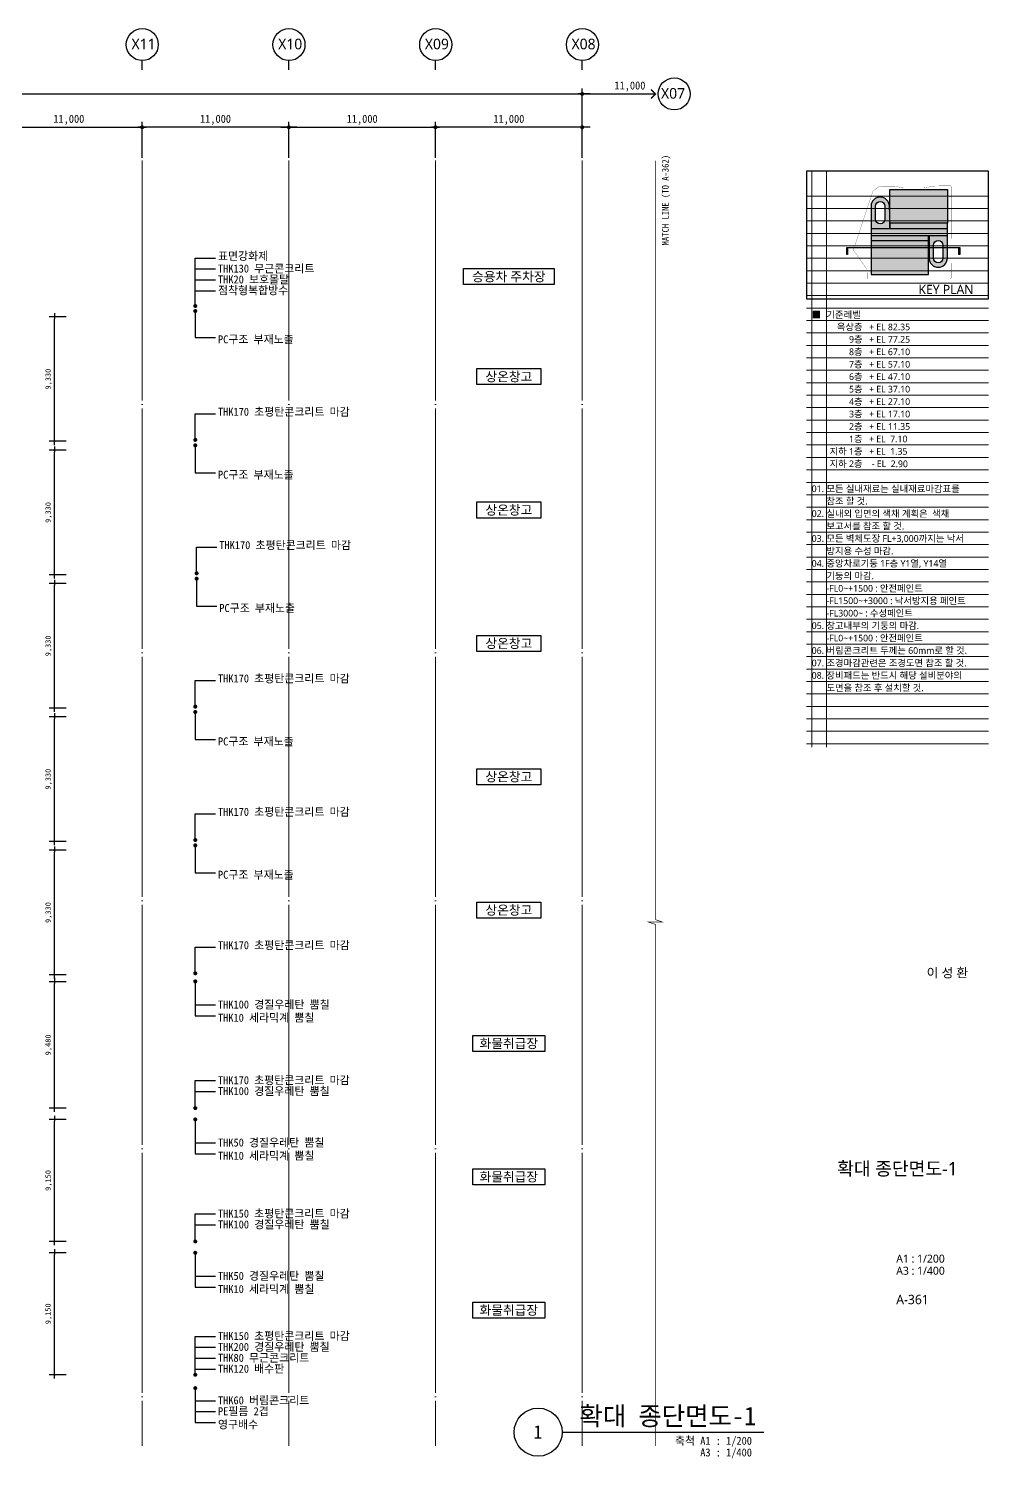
# Model space of a CAD drawing. Header units: inches. Extents: x -1307703 to -645498, y 230939 to 338158.
# Drawn here: x -1221480 to -1149498, y 230939 to 338158 of the extents above; entities that cross this region are included whole.
import ezdxf
from ezdxf.enums import TextEntityAlignment as Align

# ---------------------------------------------------------------- set-up
doc = ezdxf.new("R2010")
doc.units = ezdxf.units.IN
doc.header["$MEASUREMENT"] = 0
for name, pattern in [('CEN', [62, 60, -1, 0, -1]), ('DASHDOTX2', [2, 1, -0.5, 0, -0.5]), ('PHANTOM', [63.5, 31.75, -6.35, 6.35, -6.35, 6.35, -6.35])]:
    doc.linetypes.add(name, pattern=pattern)
doc.layers.get('0').update_dxf_attribs({"linetype": 'CONTINUOUS'})
for name, color, linetype, lineweight in [('A-BOND-LIN1', 4, 'DASHDOTX2', 25), ('A-BORD-TEXT', 3, 'CONTINUOUS', 25), ('A-CNTL', 1, 'CEN', 15), ('A-DIMS', 7, 'CONTINUOUS', 25), ('A-MKXS-LEAD', 7, 'CONTINUOUS', 25), ('A-MKXS-TEXT1', 3, 'CONTINUOUS', 25), ('A-MKXX-NAME', 3, 'CONTINUOUS', 25), ('A-MKXX-SYMB', 7, 'CONTINUOUS', 25), ('A-XXXX-SYMB', 7, 'CONTINUOUS', 25), ('A-XXXX-TXT1', 3, 'CONTINUOUS', 25), ('A-XXXX-TXT2', 3, 'CONTINUOUS', 25)]:
    doc.layers.add(name, color=color, linetype=linetype, lineweight=lineweight)
doc.layers.add('A-XXXX-NPLT', color=144, linetype='CONTINUOUS', lineweight=15, plot=False)
for name, color, linetype in [('AA-MARK', 1, 'CONTINUOUS'), ('AA-TEX-3', 3, 'CONTINUOUS'), ('색상', 7, 'CONTINUOUS')]:
    doc.layers.add(name, color=color, linetype=linetype)
doc.styles.add('HY울릉도L', font='')
doc.styles.add('돋움', font='')
doc.styles.add('돋움체', font='')
doc.styles.add('맑은 고딕', font='malgun.ttf')
doc.styles.add('맑은고딕', font='malgun.ttf')
doc.styles.get('HY울릉도L').set_extended_font_data('HYwulM')
doc.styles.get('돋움').set_extended_font_data('DotumChe')
doc.styles.get('돋움체').set_extended_font_data('DotumChe')
doc.dimstyles.new('CDIM', dxfattribs={"dimtxt": 3, "dimasz": 1.5, "dimexe": 2, "dimexo": 1, "dimgap": 1, "dimtad": 1, "dimdec": 0, "dimrnd": 0.5, "dimzin": 0, "dimdsep": 32, "dimlunit": 6, "dimtxsty": 'HY울릉도L', "dimblk1": '_CIDOT', "dimblk2": '_CIDOT', "dimsah": 1, "dimcen": 5.5, "dimclrd": 2, "dimclre": 2, "dimclrt": 7, "dimadec": 0, "dimazin": 0, "dimtfac": 1, "dimtdec": 0, "dimtix": 1, "dimtmove": 2, "dimatfit": 1, "dimldrblk": '_CIDOT', "dimfxl": 1, "dimtolj": 1, "dimtzin": 0, "dimlwd": -1, "dimarcsym": 0})

# ---------------------------------------------------------------- blocks, each defined once
blk = doc.blocks.new('_CIDOT')
at = {"color": 0, "linetype": 'ByBlock'}
blk.add_line((2, 0), (-1, 0), dxfattribs=at)
at = {"color": 0, "linetype": 'ByBlock', "const_width": 0.5}
blk.add_lwpolyline([(-0.25, 0, 1), (0.25, 0, 1)], format="xyb", close=True, dxfattribs=at)
blk = doc.blocks.new('*D6')
at = {"layer": 'A-DIMS', "lineweight": -2, "transparency": 16777216}
for p, q in [((-1212963, 328458), (-1212963, 331158)), ((-1201963, 328458), (-1201963, 331158))]:
    blk.add_line(p, q, dxfattribs=at)
at = {"layer": 'A-DIMS', "transparency": 16777216}
blk.add_line((-1202263, 330758), (-1212663, 330758), dxfattribs=at)
at = {"layer": 'A-DIMS', "transparency": 16777216, "xscale": 300, "yscale": 300, "zscale": 300, "rotation": 180}
blk.add_blockref('_CIDOT', (-1212963, 330758), dxfattribs=at)
at = {"layer": 'A-DIMS', "transparency": 16777216, "xscale": 300, "yscale": 300, "zscale": 300}
blk.add_blockref('_CIDOT', (-1201963, 330758), dxfattribs=at)
at = {"layer": 'A-DIMS', "color": 3, "transparency": 16777216, "insert": (-1207463, 331315), "char_height": 600, "attachment_point": 5, "style": '돋움체'}
blk.add_mtext('\\A1;11,000', dxfattribs=at)
blk = doc.blocks.new('*D7')
at = {"layer": 'A-DIMS', "lineweight": -2, "transparency": 16777216}
for p, q in [((-1223963, 328458), (-1223963, 331158)), ((-1212963, 328458), (-1212963, 331158))]:
    blk.add_line(p, q, dxfattribs=at)
at = {"layer": 'A-DIMS', "transparency": 16777216}
blk.add_line((-1223663, 330758), (-1213263, 330758), dxfattribs=at)
at = {"layer": 'A-DIMS', "transparency": 16777216, "xscale": 300, "yscale": 300, "zscale": 300, "rotation": 180}
blk.add_blockref('_CIDOT', (-1223963, 330758), dxfattribs=at)
at = {"layer": 'A-DIMS', "transparency": 16777216, "xscale": 300, "yscale": 300, "zscale": 300}
blk.add_blockref('_CIDOT', (-1212963, 330758), dxfattribs=at)
at = {"layer": 'A-DIMS', "color": 3, "transparency": 16777216, "insert": (-1218463, 331315), "char_height": 600, "attachment_point": 5, "style": '돋움체'}
blk.add_mtext('\\A1;11,000', dxfattribs=at)
blk = doc.blocks.new('*D41')
at = {"layer": 'A-DIMS', "lineweight": -2, "transparency": 16777216}
for p, q in [((-1278963, 328458), (-1278963, 333658)), ((-1179963, 328458), (-1179963, 333658))]:
    blk.add_line(p, q, dxfattribs=at)
at = {"layer": 'A-DIMS', "transparency": 16777216}
blk.add_line((-1278663, 333258), (-1180263, 333258), dxfattribs=at)
at = {"layer": 'A-DIMS', "transparency": 16777216, "xscale": 300, "yscale": 300, "zscale": 300, "rotation": 180}
blk.add_blockref('_CIDOT', (-1278963, 333258), dxfattribs=at)
at = {"layer": 'A-DIMS', "transparency": 16777216, "xscale": 300, "yscale": 300, "zscale": 300}
blk.add_blockref('_CIDOT', (-1179963, 333258), dxfattribs=at)
at = {"layer": 'A-DIMS', "color": 3, "transparency": 16777216, "insert": (-1229463, 333815), "char_height": 600, "attachment_point": 5, "style": '돋움체'}
blk.add_mtext('\\A1;99,000', dxfattribs=at)
blk = doc.blocks.new('*D47')
at = {"layer": 'A-DIMS', "lineweight": -2, "transparency": 16777216}
for p, q in [((-1201963, 328458), (-1201963, 331158)), ((-1190963, 328458), (-1190963, 331158))]:
    blk.add_line(p, q, dxfattribs=at)
at = {"layer": 'A-DIMS', "transparency": 16777216}
blk.add_line((-1201663, 330758), (-1191263, 330758), dxfattribs=at)
at = {"layer": 'A-DIMS', "transparency": 16777216, "xscale": 300, "yscale": 300, "zscale": 300, "rotation": 180}
blk.add_blockref('_CIDOT', (-1201963, 330758), dxfattribs=at)
at = {"layer": 'A-DIMS', "transparency": 16777216, "xscale": 300, "yscale": 300, "zscale": 300}
blk.add_blockref('_CIDOT', (-1190963, 330758), dxfattribs=at)
at = {"layer": 'A-DIMS', "color": 3, "transparency": 16777216, "insert": (-1196463, 331315), "char_height": 600, "attachment_point": 5, "style": '돋움체'}
blk.add_mtext('\\A1;11,000', dxfattribs=at)
blk = doc.blocks.new('*D66')
at = {"layer": 'A-DIMS', "lineweight": -2, "transparency": 16777216}
for p, q in [((-1190963, 328458), (-1190963, 331158)), ((-1179963, 328458), (-1179963, 331158))]:
    blk.add_line(p, q, dxfattribs=at)
at = {"layer": 'A-DIMS', "transparency": 16777216}
blk.add_line((-1180263, 330758), (-1190663, 330758), dxfattribs=at)
at = {"layer": 'A-DIMS', "transparency": 16777216, "xscale": 300, "yscale": 300, "zscale": 300, "rotation": 180}
blk.add_blockref('_CIDOT', (-1190963, 330758), dxfattribs=at)
at = {"layer": 'A-DIMS', "transparency": 16777216, "xscale": 300, "yscale": 300, "zscale": 300}
blk.add_blockref('_CIDOT', (-1179963, 330758), dxfattribs=at)
at = {"layer": 'A-DIMS', "color": 3, "transparency": 16777216, "insert": (-1185463, 331315), "char_height": 600, "attachment_point": 5, "style": '돋움체'}
blk.add_mtext('\\A1;11,000', dxfattribs=at)
blk = doc.blocks.new('*D166')
at = {"layer": 'A-DIMS', "lineweight": -2, "transparency": 16777216}
for p, q in [((-1218663, 316538), (-1219933, 316538)), ((-1218663, 307208), (-1219933, 307208))]:
    blk.add_line(p, q, dxfattribs=at)
at = {"layer": 'A-DIMS', "transparency": 16777216}
blk.add_line((-1219533, 307348), (-1219533, 316398), dxfattribs=at)
at = {"layer": 'A-DIMS', "transparency": 16777216, "xscale": 140, "yscale": 140, "zscale": 140}
for p, rotation in [((-1219533, 316538), 90), ((-1219533, 307208), 270)]:
    blk.add_blockref('_CIDOT', p, dxfattribs=dict(at, rotation=rotation))
at = {"layer": 'A-DIMS', "color": 3, "transparency": 16777216, "insert": (-1219972, 311873), "char_height": 400, "attachment_point": 5, "rotation": 90, "style": '돋움체'}
blk.add_mtext('\\A1;9,330', dxfattribs=at)
blk = doc.blocks.new('*D167')
at = {"layer": 'A-DIMS', "lineweight": -2, "transparency": 16777216}
for p, q in [((-1218663, 306538), (-1219933, 306538)), ((-1218663, 297208), (-1219933, 297208))]:
    blk.add_line(p, q, dxfattribs=at)
at = {"layer": 'A-DIMS', "transparency": 16777216}
blk.add_line((-1219533, 297348), (-1219533, 306398), dxfattribs=at)
at = {"layer": 'A-DIMS', "transparency": 16777216, "xscale": 140, "yscale": 140, "zscale": 140}
for p, rotation in [((-1219533, 306538), 90), ((-1219533, 297208), 270)]:
    blk.add_blockref('_CIDOT', p, dxfattribs=dict(at, rotation=rotation))
at = {"layer": 'A-DIMS', "color": 3, "transparency": 16777216, "insert": (-1219972, 301873), "char_height": 400, "attachment_point": 5, "rotation": 90, "style": '돋움체'}
blk.add_mtext('\\A1;9,330', dxfattribs=at)
blk = doc.blocks.new('*D168')
at = {"layer": 'A-DIMS', "lineweight": -2, "transparency": 16777216}
for p, q in [((-1218663, 296538), (-1219933, 296538)), ((-1218663, 287208), (-1219933, 287208))]:
    blk.add_line(p, q, dxfattribs=at)
at = {"layer": 'A-DIMS', "transparency": 16777216}
blk.add_line((-1219533, 287348), (-1219533, 296398), dxfattribs=at)
at = {"layer": 'A-DIMS', "transparency": 16777216, "xscale": 140, "yscale": 140, "zscale": 140}
for p, rotation in [((-1219533, 296538), 90), ((-1219533, 287208), 270)]:
    blk.add_blockref('_CIDOT', p, dxfattribs=dict(at, rotation=rotation))
at = {"layer": 'A-DIMS', "color": 3, "transparency": 16777216, "insert": (-1219972, 291873), "char_height": 400, "attachment_point": 5, "rotation": 90, "style": '돋움체'}
blk.add_mtext('\\A1;9,330', dxfattribs=at)
blk = doc.blocks.new('*D169')
at = {"layer": 'A-DIMS', "lineweight": -2, "transparency": 16777216}
for p, q in [((-1218663, 286538), (-1219933, 286538)), ((-1218663, 277208), (-1219933, 277208))]:
    blk.add_line(p, q, dxfattribs=at)
at = {"layer": 'A-DIMS', "transparency": 16777216}
blk.add_line((-1219533, 277348), (-1219533, 286398), dxfattribs=at)
at = {"layer": 'A-DIMS', "transparency": 16777216, "xscale": 140, "yscale": 140, "zscale": 140}
for p, rotation in [((-1219533, 286538), 90), ((-1219533, 277208), 270)]:
    blk.add_blockref('_CIDOT', p, dxfattribs=dict(at, rotation=rotation))
at = {"layer": 'A-DIMS', "color": 3, "transparency": 16777216, "insert": (-1219972, 281873), "char_height": 400, "attachment_point": 5, "rotation": 90, "style": '돋움체'}
blk.add_mtext('\\A1;9,330', dxfattribs=at)
blk = doc.blocks.new('*D170')
at = {"layer": 'A-DIMS', "lineweight": -2, "transparency": 16777216}
for p, q in [((-1218663, 276538), (-1219933, 276538)), ((-1218663, 267208), (-1219933, 267208))]:
    blk.add_line(p, q, dxfattribs=at)
at = {"layer": 'A-DIMS', "transparency": 16777216}
blk.add_line((-1219533, 267348), (-1219533, 276398), dxfattribs=at)
at = {"layer": 'A-DIMS', "transparency": 16777216, "xscale": 140, "yscale": 140, "zscale": 140}
for p, rotation in [((-1219533, 276538), 90), ((-1219533, 267208), 270)]:
    blk.add_blockref('_CIDOT', p, dxfattribs=dict(at, rotation=rotation))
at = {"layer": 'A-DIMS', "color": 3, "transparency": 16777216, "insert": (-1219972, 271873), "char_height": 400, "attachment_point": 5, "rotation": 90, "style": '돋움체'}
blk.add_mtext('\\A1;9,330', dxfattribs=at)
blk = doc.blocks.new('*D171')
at = {"layer": 'A-DIMS', "lineweight": -2, "transparency": 16777216}
for p, q in [((-1218663, 266688), (-1219933, 266688)), ((-1218663, 257208), (-1219933, 257208))]:
    blk.add_line(p, q, dxfattribs=at)
at = {"layer": 'A-DIMS', "transparency": 16777216}
blk.add_line((-1219533, 257348), (-1219533, 266548), dxfattribs=at)
at = {"layer": 'A-DIMS', "transparency": 16777216, "xscale": 140, "yscale": 140, "zscale": 140}
for p, rotation in [((-1219533, 266688), 90), ((-1219533, 257208), 270)]:
    blk.add_blockref('_CIDOT', p, dxfattribs=dict(at, rotation=rotation))
at = {"layer": 'A-DIMS', "color": 3, "transparency": 16777216, "insert": (-1219972, 261948), "char_height": 400, "attachment_point": 5, "rotation": 90, "style": '돋움체'}
blk.add_mtext('\\A1;9,480', dxfattribs=at)
blk = doc.blocks.new('*D172')
at = {"layer": 'A-DIMS', "lineweight": -2, "transparency": 16777216}
for p, q in [((-1218663, 256358), (-1219933, 256358)), ((-1218663, 247208), (-1219933, 247208))]:
    blk.add_line(p, q, dxfattribs=at)
at = {"layer": 'A-DIMS', "transparency": 16777216}
blk.add_line((-1219533, 247348), (-1219533, 256218), dxfattribs=at)
at = {"layer": 'A-DIMS', "transparency": 16777216, "xscale": 140, "yscale": 140, "zscale": 140}
for p, rotation in [((-1219533, 256358), 90), ((-1219533, 247208), 270)]:
    blk.add_blockref('_CIDOT', p, dxfattribs=dict(at, rotation=rotation))
at = {"layer": 'A-DIMS', "color": 3, "transparency": 16777216, "insert": (-1219972, 251783), "char_height": 400, "attachment_point": 5, "rotation": 90, "style": '돋움체'}
blk.add_mtext('\\A1;9,150', dxfattribs=at)
blk = doc.blocks.new('*D173')
at = {"layer": 'A-DIMS', "lineweight": -2, "transparency": 16777216}
for p, q in [((-1218663, 246358), (-1219933, 246358)), ((-1218663, 237208), (-1219933, 237208))]:
    blk.add_line(p, q, dxfattribs=at)
at = {"layer": 'A-DIMS', "transparency": 16777216}
blk.add_line((-1219533, 237348), (-1219533, 246218), dxfattribs=at)
at = {"layer": 'A-DIMS', "transparency": 16777216, "xscale": 140, "yscale": 140, "zscale": 140}
for p, rotation in [((-1219533, 246358), 90), ((-1219533, 237208), 270)]:
    blk.add_blockref('_CIDOT', p, dxfattribs=dict(at, rotation=rotation))
at = {"layer": 'A-DIMS', "color": 3, "transparency": 16777216, "insert": (-1219972, 241783), "char_height": 400, "attachment_point": 5, "rotation": 90, "style": '돋움체'}
blk.add_mtext('\\A1;9,150', dxfattribs=at)
blk = doc.blocks.new('NOTE(220317)')
at = {"layer": 'A-XXXX-NPLT'}
for p, q in [((1010650, 179733), (1010650, 175413)), ((1010760, 179733), (1010760, 175413)), ((1010610, 179546), (1011975, 179546)), ((1010610, 179453), (1011975, 179453)), ((1010610, 179359), (1011975, 179359)), ((1010610, 179266), (1011975, 179266)), ((1010610, 179173), (1011975, 179173)), ((1010610, 179079), (1011975, 179079)), ((1010610, 178986), (1011975, 178986)), ((1010610, 178893), (1011975, 178893)), ((1010610, 178799), (1011975, 178799)), ((1010610, 178706), (1011975, 178706)), ((1010610, 178613), (1011975, 178613)), ((1010610, 178519), (1011975, 178519)), ((1010610, 178426), (1011975, 178426)), ((1010610, 178333), (1011975, 178333)), ((1010610, 178239), (1011975, 178239)), ((1010610, 178146), (1011975, 178146)), ((1010610, 178053), (1011975, 178053)), ((1010610, 177959), (1011975, 177959)), ((1010610, 177866), (1011975, 177866)), ((1010610, 177773), (1011975, 177773)), ((1010610, 177679), (1011975, 177679)), ((1010610, 177586), (1011975, 177586)), ((1010610, 177493), (1011975, 177493)), ((1010610, 177399), (1011975, 177399)), ((1010610, 177306), (1011975, 177306)), ((1010610, 177213), (1011975, 177213)), ((1010610, 177119), (1011975, 177119)), ((1010610, 177026), (1011975, 177026)), ((1010610, 176933), (1011975, 176933)), ((1010610, 176839), (1011975, 176839)), ((1010610, 176746), (1011975, 176746)), ((1010610, 176653), (1011975, 176653)), ((1010610, 176559), (1011975, 176559)), ((1010610, 176466), (1011975, 176466)), ((1010610, 176373), (1011975, 176373)), ((1010610, 176279), (1011975, 176279)), ((1010610, 176186), (1011975, 176186)), ((1010610, 176093), (1011975, 176093)), ((1010610, 175999), (1011975, 175999)), ((1010610, 175906), (1011975, 175906)), ((1010610, 175813), (1011975, 175813)), ((1010610, 175719), (1011975, 175719)), ((1010610, 175626), (1011975, 175626)), ((1010610, 175533), (1011975, 175533)), ((1010610, 175439), (1011975, 175439))]:
    blk.add_line(p, q, dxfattribs=at)
blk = doc.blocks.new('NOTE_확대 종단면도')
at = {"layer": 'A-XXXX-TXT2', "style": '맑은 고딕'}
for s, p in [('■', (7576.5, 4993.9)), ('기준레벨', (7631.5, 4993.9)), ('+ EL 82.35', (7791.5, 4948.1)), ('+ EL 77.25', (7791.5, 4901.4)), ('+ EL 67.10', (7791.5, 4854.8)), ('+ EL 57.10', (7791.5, 4808.1)), ('+ EL 47.10', (7791.5, 4761.4)), ('+ EL 37.10', (7791.5, 4714.8)), ('+ EL 27.10', (7791.5, 4668.1)), ('+ EL 17.10', (7791.5, 4621.4)), ('+ EL 11.35', (7791.5, 4574.8)), ('+ EL  7.10', (7791.5, 4528.1)), ('+ EL  1.35', (7791.5, 4481.4)), ('- EL  2.90', (7801.5, 4434.8)), ('01.', (7576.5, 4341.4)), ('모든 실내재료는 실내재료마감표를', (7631.5, 4341.4)), ('참조 할 것.', (7631.5, 4294.8)), ('02.', (7576.5, 4248.1)), ('실내외 입면의 색채 계획은  색채', (7631.5, 4248.1)), ('보고서를 참조 할 것.', (7631.5, 4201.4)), ('03.', (7576.5, 4154.8)), ('모든 벽체도장 FL+3,000까지는 낙서', (7631.5, 4154.8)), ('중앙차로기둥 1F층 Y1열, Y14열', (7631.5, 4061.4)), ('방지용 수성 마감.', (7631.5, 4108.1)), ('04.', (7576.5, 4061.4)), ('기둥의 마감.', (7631.5, 4014.8)), ('-FL0~+1500 : 안전페인트', (7631.5, 3968.1)), ('-FL1500~+3000 : 낙서방지용 페인트', (7631.5, 3921.4)), ('-FL3000~ : 수성페인트', (7631.5, 3874.8)), ('05.', (7576.5, 3828.1)), ('창고내부의 기둥의 마감.', (7631.5, 3828.1)), ('-FL0~+1500 : 안전페인트', (7631.5, 3781.4)), ('06.', (7576.5, 3734.8)), ('07.', (7576.5, 3688.1)), ('조경마감관련은 조경도면 참조 할 것.', (7631.5, 3688.1)), ('버림콘크리트 두께는 60mm로 할 것.', (7631.5, 3734.8)), ('08.', (7576.5, 3641.4)), ('장비패드는 반드시 해당 설비분야의', (7631.5, 3641.4)), ('도면을 참조 후 설치할 것.', (7631.5, 3594.8))]:
    blk.add_text(s, height=25, dxfattribs=at).set_placement(p, align=Align.MIDDLE_LEFT)
for s, p in [('옥상층', (7767.2, 4948.1)), ('9층', (7767.2, 4901.4)), ('8층', (7767.2, 4854.8)), ('7층', (7767.2, 4808.1)), ('6층', (7767.2, 4761.4)), ('5층', (7767.2, 4714.8)), ('4층', (7767.2, 4668.1)), ('3층', (7767.2, 4621.4)), ('2층', (7767.2, 4574.8)), ('1층', (7767.2, 4528.1)), ('지하 1층', (7767.2, 4481.4)), ('지하 2층', (7767.2, 4434.8))]:
    blk.add_text(s, height=25, dxfattribs=at).set_placement(p, align=Align.MIDDLE_RIGHT)

msp = doc.modelspace()

# ---------------------------------------------------------------- hatches: boundary and pattern name
h = msp.add_hatch(color=253)
h.dxf.hatch_style = 1
h.paths.add_polyline_path([(-1152576.9, 326080.7), (-1156879.1, 326080.7), (-1156879.1, 323555.9), (-1152576.9, 323555.9)])
h.paths.add_polyline_path([(-1153995.8, 322230.9), (-1158298.1, 322230.9), (-1158298.1, 319706.4), (-1153995.8, 319706.4)])
at = {"ltscale": 100}
h = msp.add_hatch(color=2, dxfattribs=at)
h.dxf.hatch_style = 1
h.paths.add_polyline_path([(-1151703.9, 321747.3), (-1151703.9, 321222.3), (-1151651.4, 321222.3), (-1151651.4, 321747.3)])
h.paths.add_polyline_path([(-1160112.9, 321747.3), (-1160112.9, 321222.3), (-1160060.4, 321222.3), (-1160060.4, 321747.3)])
at = {"layer": '색상'}
h = msp.add_hatch(color=254, dxfattribs=at)
h.dxf.hatch_style = 1
h.paths.add_polyline_path([(-1156927.6, 324842.6, 0.41421356), (-1157612.8, 325527.9, 0.41421356), (-1158298.1, 324842.6), (-1158298.1, 324535.5), (-1158298.1, 323168.3), (-1156927.6, 323168.3)])
h.paths.add_polyline_path([(-1157612.8, 323523.8, -0.41421356), (-1157961.9, 323872.9), (-1157961.9, 324180), (-1157961.9, 324503.2), (-1157961.9, 324842.6, -0.41421356), (-1157612.8, 325191.7, -0.41421356), (-1157263.7, 324842.6), (-1157263.7, 324535.5), (-1157263.7, 324212.3), (-1157263.7, 323872.9, -0.41421356)], flags=16)
h.paths.add_polyline_path([(-1152576.9, 323555.9), (-1156879.1, 323555.9), (-1156879.1, 323168.3), (-1152576.9, 323168.3)])
h.paths.add_polyline_path([(-1152576.9, 323168.3), (-1158298.1, 323168.3), (-1158298.1, 322618.8), (-1152576.9, 322618.8)])
h.paths.add_polyline_path([(-1153995.8, 322618.8), (-1158298.1, 322618.8), (-1158298.1, 322230.9), (-1153995.8, 322230.9)])
h.paths.add_polyline_path([(-1152576.9, 322618.8), (-1153947.4, 322618.8), (-1153947.4, 321607.1), (-1153947.4, 320944.4, 0.41421356), (-1153262.1, 320259.2, 0.41421356), (-1152576.9, 320944.4), (-1152576.9, 321283.8), (-1152576.9, 321607.1)])
h.paths.add_polyline_path([(-1152913, 321914.1), (-1152913, 321607.1), (-1152913, 321283.8), (-1152913, 320944.4, -0.41421356), (-1153262.1, 320595.3, -0.41421356), (-1153611.2, 320944.4), (-1153611.2, 321251.5), (-1153611.2, 321574.7), (-1153611.2, 321914.1, -0.41421356), (-1153262.1, 322263.2, -0.41421356)], flags=16)

# ---------------------------------------------------------------- linework, layer by layer
for p, q in [((-1158298.1, 324842.6), (-1158298.1, 324535.5)), ((-1158298.1, 324535.5), (-1158298.1, 322230.9)), ((-1156927.6, 324842.6), (-1156927.6, 323168.3)), ((-1156927.6, 324535.5), (-1156927.6, 324842.6)), ((-1158298.1, 323168.3), (-1152576.9, 323168.3)), ((-1156879.1, 323555.9), (-1156879.1, 323168.3)), ((-1152576.9, 321607.1), (-1152576.9, 323555.9)), ((-1152576.9, 322618.8), (-1158298.1, 322618.8)), ((-1153995.8, 322230.9), (-1153995.8, 322618.8)), ((-1153947.4, 322618.8), (-1153947.4, 321607.1)), ((-1153947.4, 321607.1), (-1153947.4, 320944.4)), ((-1152576.9, 321283.8), (-1152576.9, 321607.1)), ((-1152576.9, 320944.4), (-1152576.9, 321283.8))]:
    msp.add_line(p, q)
at = {"const_width": 100}
msp.add_lwpolyline([(-1174804.4, 333599.6), (-1174462.8, 333258.1), (-1174804.4, 332916.5)], dxfattribs=at)
for points in [[(-1163148.2, 317902.9), (-1149498.2, 317902.9), (-1149498.2, 327470), (-1163148.2, 327470)], [(-1156879.1, 326080.7), (-1152576.9, 326080.7), (-1152576.9, 323555.9), (-1156879.1, 323555.9)], [(-1158298.1, 319706.4), (-1153995.8, 319706.4), (-1153995.8, 322230.9), (-1158298.1, 322230.9)]]:
    msp.add_lwpolyline(points, close=True)
for points in [[(-1157263.7, 324842.6), (-1157263.7, 324535.5), (-1157263.7, 324212.3), (-1157263.7, 323872.9, -0.41421356), (-1157612.8, 323523.8, -0.41421356), (-1157961.9, 323872.9), (-1157961.9, 324180), (-1157961.9, 324503.2), (-1157961.9, 324842.6, -0.41421356), (-1157612.8, 325191.7, -0.41421356), (-1157263.7, 324842.6)], [(-1152913, 321914.1), (-1152913, 321607.1), (-1152913, 321283.8), (-1152913, 320944.4, -0.41421356), (-1153262.1, 320595.3, -0.41421356), (-1153611.2, 320944.4), (-1153611.2, 321251.5), (-1153611.2, 321574.7), (-1153611.2, 321914.1, -0.41421356), (-1153262.1, 322263.2, -0.41421356), (-1152913, 321914.1)]]:
    msp.add_lwpolyline(points, format="xyb", close=True)
at = {"color": 2, "ltscale": 100}
msp.add_lwpolyline([(-1160060.4, 321747.3), (-1160060.4, 321222.3), (-1160112.9, 321222.3), (-1160112.9, 321747.3), (-1151651.4, 321747.3), (-1151651.4, 321222.3), (-1151703.9, 321222.3), (-1151703.9, 321747.3)], dxfattribs=at)
for centre, start, end in [((-1157612.8, 324842.6), 90, 180), ((-1157612.8, 324842.6), 0, 90), ((-1153262.1, 320944.4), 180, 270), ((-1153262.1, 320944.4), 270, 0)]:
    msp.add_arc(centre, 685.3, start, end)
at = {"layer": 'A-BOND-LIN1', "color": 1, "linetype": 'PHANTOM', "ltscale": 50, "const_width": 16.2}
msp.add_lwpolyline([(-1158965.7, 323529.7), (-1158147.1, 325984), (-1157701.1, 326304.6), (-1157483.2, 326337.1), (-1157096.8, 326334.2), (-1156784.9, 326335.8), (-1156512.9, 326335.9), (-1156063.1, 326244.8), (-1155883.3, 326208.4), (-1154368.9, 326205.7), (-1154126.3, 326247.4), (-1153791, 326306.2), (-1153537.4, 326352.8), (-1152353.8, 326374.7), (-1152237.4, 326257.4), (-1152237.6, 326224.3), (-1152237.9, 326180.1), (-1152238.6, 326061), (-1152243.7, 323528.1), (-1152263.2, 319492.7), (-1152378.7, 319379.2), (-1158595.5, 319379.2), (-1158600.4, 320095.7), (-1159626.4, 321557.5), (-1159204.5, 322821.6), (-1159026.4, 323355.1), (-1158968, 323529.7)], close=True, dxfattribs=at)
at = {"layer": 'A-CNTL', "ltscale": 300}
for p, q in [((-1212962.8, 328258.1), (-1212962.8, 231879.2)), ((-1201962.8, 328258.1), (-1201962.8, 231879.2)), ((-1190962.8, 328258.1), (-1190962.8, 231879.2)), ((-1179962.8, 328258.1), (-1179962.8, 231879.2))]:
    msp.add_line(p, q, dxfattribs=at)
at = {"layer": 'A-DIMS'}
for p, q in [((-1179662.8, 333258.1), (-1174462.8, 333258.1)), ((-1201962.8, 328458.1), (-1201962.8, 331158.1))]:
    msp.add_line(p, q, dxfattribs=at)
at = {"layer": 'A-MKXS-LEAD'}
for p, q in [((-1208979.9, 317358.1), (-1208979.9, 320953.4)), ((-1208979.9, 320953.4), (-1207462.8, 320953.4)), ((-1208979.9, 320133.9), (-1207462.8, 320133.9)), ((-1208979.9, 319314.4), (-1207462.8, 319314.4)), ((-1208979.9, 318494.9), (-1207462.8, 318494.9)), ((-1208979.9, 316978.5), (-1208979.9, 314994.9)), ((-1208979.9, 314994.9), (-1207462.8, 314994.9)), ((-1208979.9, 307314.9), (-1208979.9, 309271.2)), ((-1208979.9, 309271.2), (-1207462.8, 309271.2)), ((-1208979.9, 306908.1), (-1208979.9, 304844.9)), ((-1208979.9, 304844.9), (-1207462.8, 304844.9)), ((-1208879.9, 297314.9), (-1208879.9, 299271.2)), ((-1208879.9, 299271.2), (-1207362.8, 299271.2)), ((-1208879.9, 296908.1), (-1208879.9, 294844.9)), ((-1208879.9, 294844.9), (-1207362.8, 294844.9)), ((-1208979.9, 287314.9), (-1208979.9, 289271.2)), ((-1208979.9, 289271.2), (-1207462.8, 289271.2)), ((-1208979.9, 286908.1), (-1208979.9, 284844.9)), ((-1208979.9, 284844.9), (-1207462.8, 284844.9)), ((-1208979.9, 277314.9), (-1208979.9, 279271.2)), ((-1208979.9, 279271.2), (-1207462.8, 279271.2)), ((-1208979.9, 276908.1), (-1208979.9, 274844.9)), ((-1208979.9, 274844.9), (-1207462.8, 274844.9)), ((-1208979.9, 267314.9), (-1208979.9, 269271.2)), ((-1208979.9, 269271.2), (-1207462.8, 269271.2)), ((-1208979.9, 266708.1), (-1208979.9, 264125.4)), ((-1208979.9, 264944.9), (-1207462.8, 264944.9)), ((-1208979.9, 264125.4), (-1207462.8, 264125.4)), ((-1208979.9, 257208.1), (-1208979.9, 259271.2)), ((-1208979.9, 259271.2), (-1207462.8, 259271.2)), ((-1208979.9, 258451.7), (-1207462.8, 258451.7)), ((-1208979.9, 256358.1), (-1208979.9, 253775.4)), ((-1208979.9, 254594.9), (-1207462.8, 254594.9)), ((-1208979.9, 253775.4), (-1207462.8, 253775.4)), ((-1208979.9, 247208.1), (-1208979.9, 249271.2)), ((-1208979.9, 249271.2), (-1207462.8, 249271.2)), ((-1208979.9, 248451.7), (-1207462.8, 248451.7)), ((-1208979.9, 246358.1), (-1208979.9, 243775.4)), ((-1208979.9, 244594.9), (-1207462.8, 244594.9)), ((-1208979.9, 243775.4), (-1207462.8, 243775.4)), ((-1208979.9, 237208.1), (-1208979.9, 240090.7)), ((-1208979.9, 240090.7), (-1207462.8, 240090.7)), ((-1208979.9, 239271.2), (-1207462.8, 239271.2)), ((-1208979.9, 238451.7), (-1207462.8, 238451.7)), ((-1208979.9, 237632.2), (-1207462.8, 237632.2)), ((-1208979.9, 236208.1), (-1208979.9, 233625.4)), ((-1208979.9, 235264.4), (-1207462.8, 235264.4)), ((-1208979.9, 234444.9), (-1207462.8, 234444.9)), ((-1208979.9, 233625.4), (-1207462.8, 233625.4))]:
    msp.add_line(p, q, dxfattribs=at)
at = {"layer": 'A-MKXS-LEAD', "const_width": 150}
for points in [[(-1208979.9, 317283.1, -1), (-1208979.9, 317433.1, -1)], [(-1208979.9, 317053.5, 1), (-1208979.9, 316903.5, 1)], [(-1208979.9, 307239.9, -1), (-1208979.9, 307389.9, -1)], [(-1208979.9, 306983.1, 1), (-1208979.9, 306833.1, 1)], [(-1208879.9, 297239.9, -1), (-1208879.9, 297389.9, -1)], [(-1208879.9, 296983.1, 1), (-1208879.9, 296833.1, 1)], [(-1208979.9, 287239.9, -1), (-1208979.9, 287389.9, -1)], [(-1208979.9, 286983.1, 1), (-1208979.9, 286833.1, 1)], [(-1208979.9, 277239.9, -1), (-1208979.9, 277389.9, -1)], [(-1208979.9, 276983.1, 1), (-1208979.9, 276833.1, 1)], [(-1208979.9, 267239.9, -1), (-1208979.9, 267389.9, -1)], [(-1208979.9, 266783.1, 1), (-1208979.9, 266633.1, 1)], [(-1208979.9, 257133.1, -1), (-1208979.9, 257283.1, -1)], [(-1208979.9, 256433.1, 1), (-1208979.9, 256283.1, 1)], [(-1208979.9, 247133.1, -1), (-1208979.9, 247283.1, -1)], [(-1208979.9, 246433.1, 1), (-1208979.9, 246283.1, 1)], [(-1208979.9, 237133.1, -1), (-1208979.9, 237283.1, -1)], [(-1208979.9, 236283.1, 1), (-1208979.9, 236133.1, 1)]]:
    msp.add_lwpolyline(points, format="xyb", close=True, dxfattribs=at)
at = {"layer": 'A-MKXX-SYMB'}
for points in [[(-1182062.8, 318958.1), (-1188862.8, 318958.1), (-1188862.8, 320158.1), (-1182062.8, 320158.1)], [(-1183062.8, 311458.1), (-1187862.8, 311458.1), (-1187862.8, 312658.1), (-1183062.8, 312658.1)], [(-1183062.8, 301458.1), (-1187862.8, 301458.1), (-1187862.8, 302658.1), (-1183062.8, 302658.1)], [(-1183062.8, 291458.1), (-1187862.8, 291458.1), (-1187862.8, 292658.1), (-1183062.8, 292658.1)], [(-1183062.8, 281458.1), (-1187862.8, 281458.1), (-1187862.8, 282658.1), (-1183062.8, 282658.1)], [(-1183062.8, 271458.1), (-1187862.8, 271458.1), (-1187862.8, 272658.1), (-1183062.8, 272658.1)], [(-1182762.8, 261458.1), (-1188162.8, 261458.1), (-1188162.8, 262658.1), (-1182762.8, 262658.1)], [(-1182762.8, 251458.1), (-1188162.8, 251458.1), (-1188162.8, 252658.1), (-1182762.8, 252658.1)], [(-1182762.8, 241458.1), (-1188162.8, 241458.1), (-1188162.8, 242658.1), (-1182762.8, 242658.1)]]:
    msp.add_lwpolyline(points, close=True, dxfattribs=at)
at = {"layer": 'A-XXXX-SYMB'}
for p, q in [((-1212962.8, 335058), (-1212962.8, 335758.1)), ((-1201962.8, 335058), (-1201962.8, 335758.1)), ((-1190962.8, 335058), (-1190962.8, 335758.1)), ((-1179962.8, 335058), (-1179962.8, 335758.1)), ((-1181464.2, 232905), (-1166348.2, 232905))]:
    msp.add_line(p, q, dxfattribs=at)
for centre, radius in [((-1212951.1, 336958), 1200), ((-1201951.1, 336958), 1200), ((-1190951.1, 336958), 1200), ((-1179951.1, 336958), 1200), ((-1173059.5, 333258.1), 1200), ((-1183264.2, 232905), 1800)]:
    msp.add_circle(centre, radius, dxfattribs=at)
at = {"layer": 'AA-MARK', "const_width": 50}
msp.add_lwpolyline([(-1174462.2, 231879.2), (-1174462.2, 270975.5), (-1174984, 271158.1), (-1173941.7, 271158.1), (-1174462.8, 271340.6), (-1174462.8, 328258.1)], dxfattribs=at)

# ---------------------------------------------------------------- block references
for name, p, xscale, yscale, zscale in [('NOTE(220317)', (-11269246.2, -1469857.3), 9.999999925221484, 9.999999925221484, 9.999999925221484), ('NOTE_확대 종단면도', (-1314278.2, 216825), 19.99999985044297, 19.99999985044297, 19.99999985044297)]:
    msp.add_blockref(name, p, dxfattribs=dict(xscale=xscale, yscale=yscale, zscale=zscale))
at = {"layer": 'A-DIMS', "xscale": 300, "yscale": 300, "zscale": 300, "rotation": 180}
msp.add_blockref('_CIDOT', (-1179962.8, 333258.1), dxfattribs=at)

# ---------------------------------------------------------------- texts
at = {"layer": 'A-BORD-TEXT', "style": '맑은고딕'}
msp.add_text('이 성 환', height=700, dxfattribs=at).set_placement((-1151021.1, 267009.5), align=Align.RIGHT)
at = {"layer": 'A-DIMS', "color": 3, "insert": (-1176384.5, 333815.2), "char_height": 600, "attachment_point": 5, "style": '돋움체'}
msp.add_mtext('\\A1;11,000', dxfattribs=at)
at = {"layer": 'A-MKXS-TEXT1', "style": '돋움체'}
for s, p in [('표면강화제', (-1207276.4, 321105.9)), ('THK130 무근콘크리트', (-1207276.4, 320164.4)), ('THK20 보호몰탈', (-1207276.4, 319344.9)), ('점착형복합방수', (-1207276.4, 318525.4)), ('PC구조 부재노출', (-1207276.4, 314855.2)), ('THK170 초평탄콘크리트 마감', (-1207276.4, 309423.7)), ('PC구조 부재노출', (-1207276.4, 304705.2)), ('THK170 초평탄콘크리트 마감', (-1207176.4, 299423.7)), ('PC구조 부재노출', (-1207176.4, 294705.2)), ('THK170 초평탄콘크리트 마감', (-1207276.4, 289423.7)), ('PC구조 부재노출', (-1207276.4, 284705.2)), ('THK170 초평탄콘크리트 마감', (-1207276.4, 279423.7)), ('PC구조 부재노출', (-1207276.4, 274705.2)), ('THK170 초평탄콘크리트 마감', (-1207276.4, 269423.7)), ('THK100 경질우레탄 뿜칠', (-1207276.4, 264975.4)), ('THK10 세라믹계 뿜칠', (-1207276.4, 263985.7)), ('THK170 초평탄콘크리트 마감', (-1207276.4, 259301.7)), ('THK100 경질우레탄 뿜칠', (-1207276.4, 258482.2)), ('THK50 경질우레탄 뿜칠', (-1207276.4, 254625.4)), ('THK10 세라믹계 뿜칠', (-1207276.4, 253635.7)), ('THK150 초평탄콘크리트 마감', (-1207276.4, 249301.7)), ('THK100 경질우레탄 뿜칠', (-1207276.4, 248482.2)), ('THK50 경질우레탄 뿜칠', (-1207276.4, 244625.4)), ('THK10 세라믹계 뿜칠', (-1207276.4, 243635.7)), ('THK150 초평탄콘크리트 마감', (-1207276.4, 240121.2)), ('THK200 경질우레탄 뿜칠', (-1207276.4, 239301.7)), ('THK80 무근콘크리트', (-1207276.4, 238482.2)), ('THK120 배수판', (-1207276.4, 237662.7)), ('THK60 버림콘크리트', (-1207276.4, 235294.9)), ('PE필름 2겹', (-1207276.4, 234475.4)), ('영구배수', (-1207276.4, 233485.7))]:
    msp.add_text(s, height=600, dxfattribs=at).set_placement(p, align=Align.MIDDLE_LEFT)
at = {"layer": 'A-MKXX-NAME', "style": '맑은고딕'}
for s, p in [('승용차 주차장', (-1185462.8, 319558.1)), ('상온창고', (-1185462.8, 312058.1)), ('상온창고', (-1185462.8, 302058.1)), ('상온창고', (-1185462.8, 292058.1)), ('상온창고', (-1185462.8, 282058.1)), ('상온창고', (-1185462.8, 272058.1)), ('화물취급장', (-1185462.8, 262058.1)), ('화물취급장', (-1185462.8, 252058.1)), ('화물취급장', (-1185462.8, 242058.1))]:
    msp.add_text(s, height=700, dxfattribs=at).set_placement(p, align=Align.MIDDLE_CENTER)
at = {"layer": 'A-XXXX-TXT1'}
for s, height, style, p in [('X11', 800, '맑은고딕', (-1212860.5, 337002.2)), ('X10', 800, '맑은고딕', (-1201860.5, 337002.2)), ('X09', 800, '맑은고딕', (-1190860.5, 337002.2)), ('X08', 800, '맑은고딕', (-1179860.5, 337002.2)), ('X07', 800, '맑은고딕', (-1173150, 333302.2)), ('1', 1000, '돋움체', (-1183287.3, 232926.4))]:
    msp.add_text(s, height=height, dxfattribs=dict(at, style=style)).set_placement(p, align=Align.MIDDLE)
at = {"layer": 'A-XXXX-TXT1', "style": '돋움체'}
msp.add_text('확대 종단면도-1', height=1400, dxfattribs=at).set_placement((-1166919.8, 232995.6), align=Align.BOTTOM_RIGHT)
for s, p in [('축척 A1 : 1/200', (-1167231.3, 232560.4)), ('A3 : 1/400', (-1167231.3, 231684.8))]:
    msp.add_text(s, height=600, dxfattribs=at).set_placement(p, align=Align.TOP_RIGHT)
at = {"layer": 'A-XXXX-TXT2', "style": '맑은고딕'}
for s, height, p in [('KEY PLAN', 700, (-1154742.6, 318243.4)), ('A1 : 1/200', 600, (-1156409.1, 245618.8)), ('A3 : 1/400', 600, (-1156409.1, 244711.8)), ('A-361', 700, (-1156409.1, 242504.5))]:
    msp.add_text(s, height=height, dxfattribs=at).set_placement(p)
msp.add_text('확대 종단면도-1', height=1000, dxfattribs=at).set_placement((-1156323.2, 252670), align=Align.MIDDLE_CENTER)
at = {"layer": 'AA-TEX-3', "style": '돋움'}
msp.add_text('MATCH LINE (TO A-362)', height=500, rotation=90, dxfattribs=at).set_placement((-1173476.8, 325292.4), align=Align.CENTER)

# ---------------------------------------------------------------- dimensions: what is measured, and where the dimension line sits
at = {"layer": 'A-DIMS'}
for base, p1, p2, angle, override, picture, middle in [((-1179962.8, 333258.1), (-1278962.8, 328258.1), (-1179962.8, 328258.1), 180, {"dimscale": 200, "dimtxsty": '돋움체', "dimclrd": 256, "dimclre": 256, "dimclrt": 3}, '*D41', (-1229462.8, 333815.2)), ((-1212962.8, 330758.1), (-1223962.8, 328258.1), (-1212962.8, 328258.1), 180, {"dimscale": 200, "dimtxsty": '돋움체', "dimclrd": 256, "dimclre": 256, "dimclrt": 3}, '*D7', (-1218462.8, 331315.2)), ((-1190962.8, 330758.1), (-1201962.8, 328258.1), (-1190962.8, 328258.1), 180, {"dimscale": 200, "dimtxsty": '돋움체', "dimclrd": 256, "dimclre": 256, "dimclrt": 3}, '*D47', (-1196462.8, 331315.2)), ((-1219533.4, 316538.1), (-1218462.8, 307208.1), (-1218462.8, 316538.1), 270, {"dimscale": 200, "dimtxt": 2, "dimasz": 0.7, "dimtxsty": '돋움체', "dimclrd": 256, "dimclre": 256, "dimclrt": 3}, '*D166', (-1219971.5, 311873.1)), ((-1219533.4, 306538.1), (-1218462.8, 297208.1), (-1218462.8, 306538.1), 270, {"dimscale": 200, "dimtxt": 2, "dimasz": 0.7, "dimtxsty": '돋움체', "dimclrd": 256, "dimclre": 256, "dimclrt": 3}, '*D167', (-1219971.5, 301873.1)), ((-1219533.4, 296538.1), (-1218462.8, 287208.1), (-1218462.8, 296538.1), 270, {"dimscale": 200, "dimtxt": 2, "dimasz": 0.7, "dimtxsty": '돋움체', "dimclrd": 256, "dimclre": 256, "dimclrt": 3}, '*D168', (-1219971.5, 291873.1)), ((-1219533.4, 286538.1), (-1218462.8, 277208.1), (-1218462.8, 286538.1), 270, {"dimscale": 200, "dimtxt": 2, "dimasz": 0.7, "dimtxsty": '돋움체', "dimclrd": 256, "dimclre": 256, "dimclrt": 3}, '*D169', (-1219971.5, 281873.1)), ((-1219533.4, 276538.1), (-1218462.8, 267208.1), (-1218462.8, 276538.1), 270, {"dimscale": 200, "dimtxt": 2, "dimasz": 0.7, "dimtxsty": '돋움체', "dimclrd": 256, "dimclre": 256, "dimclrt": 3}, '*D170', (-1219971.5, 271873.1)), ((-1219533.4, 266688.1), (-1218462.8, 257208.1), (-1218462.8, 266688.1), 270, {"dimscale": 200, "dimtxt": 2, "dimasz": 0.7, "dimtxsty": '돋움체', "dimclrd": 256, "dimclre": 256, "dimclrt": 3}, '*D171', (-1219971.5, 261948.1)), ((-1219533.4, 256358.1), (-1218462.8, 247208.1), (-1218462.8, 256358.1), 270, {"dimscale": 200, "dimtxt": 2, "dimasz": 0.7, "dimtxsty": '돋움체', "dimclrd": 256, "dimclre": 256, "dimclrt": 3}, '*D172', (-1219971.5, 251783.1)), ((-1219533.4, 246358.1), (-1218462.8, 237208.1), (-1218462.8, 246358.1), 270, {"dimscale": 200, "dimtxt": 2, "dimasz": 0.7, "dimtxsty": '돋움체', "dimclrd": 256, "dimclre": 256, "dimclrt": 3}, '*D173', (-1219971.5, 241783.1))]:
    dim = msp.add_linear_dim(base=base, p1=p1, p2=p2, angle=angle, dimstyle='CDIM', override=override, dxfattribs=at)
    dim.commit()
    dim.dimension.update_dxf_attribs({"geometry": picture, "text_midpoint": middle})
for base, p1, p2, picture, middle in [((-1212962.8, 330758.1), (-1201962.8, 328258.1), (-1212962.8, 328258.1), '*D6', (-1207462.8, 331315.2)), ((-1190962.8, 330758.1), (-1179962.8, 328258.1), (-1190962.8, 328258.1), '*D66', (-1185462.8, 331315.2))]:
    dim = msp.add_linear_dim(base=base, p1=p1, p2=p2, dimstyle='CDIM', override={"dimscale": 200, "dimtxsty": '돋움체', "dimclrd": 256, "dimclre": 256, "dimclrt": 3}, dxfattribs=at)
    dim.commit()
    dim.dimension.update_dxf_attribs({"geometry": picture, "text_midpoint": middle})

doc.saveas('drawing.dxf')
